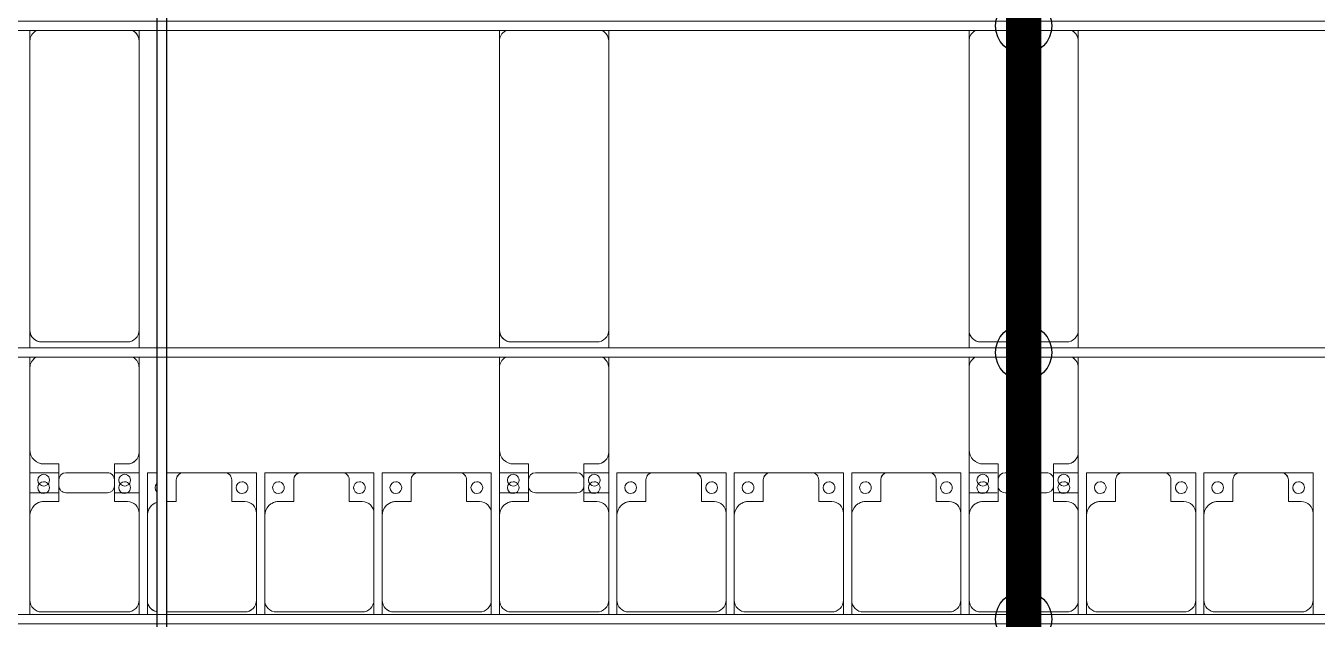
# Model space of a CAD drawing. Header units: millimetres. Extents: x -178706 to 107777, y -87310 to 933.
# Drawn here: x -149141 to -143641, y -77786 to -75261 of the extents above; entities that cross this region are included whole.
import ezdxf

# ---------------------------------------------------------------- set-up
doc = ezdxf.new("R2010")
doc.units = ezdxf.units.MM
doc.layers.add('A-GENM', color=13, linetype='Continuous', lineweight=9)
doc.layers.add('S-BEAM', color=12, linetype='Continuous', lineweight=9)
doc.layers.add('GC-HOP 40x60 GIA CUONG', color=1, linetype='Continuous')

# ---------------------------------------------------------------- blocks, each defined once
blk = doc.blocks.new('Dải phao đi lại kèm đỡ invester - DẢI PHAO ĐI LẠI-19658-BỐ TRÍ KHUNG KẾT CẤU BÈ PIN 04')
at = {"layer": 'A-GENM', "color": 7}
for p, q in [((21758.4, 1312.2), (21881.8, 1312.2)), ((21758.4, 1129.7), (21758.4, 1312.2)), ((21881.8, 1282.2), (21881.8, 1189.7)), ((22088.2, 1312.2), (21911.8, 1312.2)), ((22118.2, 1312.2), (22223.4, 1312.2)), ((22118.2, 1189.7), (22118.2, 1282.2)), ((22223.4, 1312.2), (22223.4, 1139.7)), ((22258.4, 1312.2), (22300, 1312.2)), ((22258.4, 1129.7), (22258.4, 1312.2)), ((22340, 1312.2), (22411.8, 1312.2)), ((22381.8, 1282.2), (22381.8, 1189.7)), ((22588.2, 1312.2), (22411.8, 1312.2)), ((22588.2, 1312.2), (22723.4, 1312.2)), ((22618.2, 1189.7), (22618.2, 1282.2)), ((22723.4, 1312.2), (22723.4, 1139.7)), ((22758.4, 1312.2), (22911.8, 1312.2)), ((22758.4, 1129.7), (22758.4, 1312.2)), ((22881.8, 1282.2), (22881.8, 1189.7)), ((23088.2, 1312.2), (22911.8, 1312.2)), ((23088.2, 1312.2), (23223.4, 1312.2)), ((23118.2, 1189.7), (23118.2, 1282.2)), ((23223.4, 1312.2), (23223.4, 1139.7)), ((23258.4, 1312.2), (23411.8, 1312.2)), ((23258.4, 1129.7), (23258.4, 1312.2)), ((23381.8, 1282.2), (23381.8, 1189.7)), ((23588.2, 1312.2), (23411.8, 1312.2)), ((23588.2, 1312.2), (23723.4, 1312.2)), ((23618.2, 1189.7), (23618.2, 1282.2)), ((23723.4, 1312.2), (23723.4, 1139.7)), ((23758.4, 1312.2), (23881.8, 1312.2)), ((23758.4, 1129.7), (23758.4, 1312.2)), ((23881.8, 1282.2), (23881.8, 1189.7)), ((24088.2, 1312.2), (23911.8, 1312.2)), ((24118.2, 1312.2), (24223.4, 1312.2)), ((24118.2, 1189.7), (24118.2, 1282.2)), ((24223.4, 1312.2), (24223.4, 1139.7)), ((24258.4, 1312.2), (24411.8, 1312.2)), ((24258.4, 1129.7), (24258.4, 1312.2)), ((24381.8, 1282.2), (24381.8, 1189.7)), ((24588.2, 1312.2), (24411.8, 1312.2)), ((24588.2, 1312.2), (24723.4, 1312.2)), ((24618.2, 1189.7), (24618.2, 1282.2)), ((24723.4, 1312.2), (24723.4, 1139.7)), ((24758.4, 1312.2), (24911.8, 1312.2)), ((24758.4, 1129.7), (24758.4, 1312.2)), ((24881.8, 1282.2), (24881.8, 1189.7)), ((25088.2, 1312.2), (24911.8, 1312.2)), ((25088.2, 1312.2), (25223.4, 1312.2)), ((25118.2, 1189.7), (25118.2, 1282.2)), ((25223.4, 1312.2), (25223.4, 1139.7)), ((25258.4, 1312.2), (25411.8, 1312.2)), ((25258.4, 1129.7), (25258.4, 1312.2)), ((25381.8, 1282.2), (25381.8, 1189.7)), ((25588.2, 1312.2), (25411.8, 1312.2)), ((25588.2, 1312.2), (25723.4, 1312.2)), ((25618.2, 1189.7), (25618.2, 1282.2)), ((25723.4, 1312.2), (25723.4, 1139.7)), ((25758.4, 1312.2), (25878.1, 1312.2)), ((25758.4, 1129.7), (25758.4, 1312.2)), ((25881.8, 1282.2), (25881.8, 1189.7)), ((26088.2, 1312.2), (25911.8, 1312.2)), ((26118.2, 1312.2), (26223.4, 1312.2)), ((26118.2, 1189.7), (26118.2, 1282.2)), ((26223.4, 1312.2), (26223.4, 1139.7)), ((26258.4, 1312.2), (26411.8, 1312.2)), ((26258.4, 1129.7), (26258.4, 1312.2)), ((26381.8, 1282.2), (26381.8, 1189.7)), ((26588.2, 1312.2), (26411.8, 1312.2)), ((26588.2, 1312.2), (26723.4, 1312.2)), ((26618.2, 1189.7), (26618.2, 1282.2)), ((26723.4, 1312.2), (26723.4, 1139.7)), ((26758.4, 1312.2), (26911.8, 1312.2)), ((26758.4, 1129.7), (26758.4, 1312.2)), ((26881.8, 1282.2), (26881.8, 1189.7)), ((27088.2, 1312.2), (26911.8, 1312.2)), ((27088.2, 1312.2), (27223.4, 1312.2)), ((27118.2, 1189.7), (27118.2, 1282.2)), ((27223.4, 1312.2), (27223.4, 1139.7)), ((21881.8, 1189.7), (21818.4, 1189.7)), ((22173.4, 1189.7), (22118.2, 1189.7)), ((22381.8, 1189.7), (22340, 1189.7)), ((22673.4, 1189.7), (22618.2, 1189.7)), ((22881.8, 1189.7), (22818.4, 1189.7)), ((23173.4, 1189.7), (23118.2, 1189.7)), ((23381.8, 1189.7), (23318.4, 1189.7)), ((23673.4, 1189.7), (23618.2, 1189.7)), ((23881.8, 1189.7), (23818.4, 1189.7)), ((24173.4, 1189.7), (24118.2, 1189.7)), ((24381.8, 1189.7), (24318.4, 1189.7)), ((24673.4, 1189.7), (24618.2, 1189.7)), ((24881.8, 1189.7), (24818.4, 1189.7)), ((25173.4, 1189.7), (25118.2, 1189.7)), ((25381.8, 1189.7), (25318.4, 1189.7)), ((25673.4, 1189.7), (25618.2, 1189.7)), ((25881.8, 1189.7), (25818.4, 1189.7)), ((26173.4, 1189.7), (26118.2, 1189.7)), ((26381.8, 1189.7), (26318.4, 1189.7)), ((26673.4, 1189.7), (26618.2, 1189.7)), ((26881.8, 1189.7), (26818.4, 1189.7)), ((27173.4, 1189.7), (27118.2, 1189.7)), ((21758.4, 1129.7), (21758.4, 769.7)), ((22223.4, 769.7), (22223.4, 1139.7)), ((22258.4, 1129.7), (22258.4, 769.7)), ((22723.4, 769.7), (22723.4, 1139.7)), ((22758.4, 1129.7), (22758.4, 769.7)), ((23223.4, 769.7), (23223.4, 1139.7)), ((23258.4, 1129.7), (23258.4, 769.7)), ((23723.4, 769.7), (23723.4, 1139.7)), ((23758.4, 1129.7), (23758.4, 769.7)), ((24223.4, 769.7), (24223.4, 1139.7)), ((24258.4, 1129.7), (24258.4, 769.7)), ((24723.4, 769.7), (24723.4, 1139.7)), ((24758.4, 1129.7), (24758.4, 769.7)), ((25223.4, 769.7), (25223.4, 1139.7)), ((25258.4, 1129.7), (25258.4, 769.7)), ((25723.4, 769.7), (25723.4, 1139.7)), ((25758.4, 1129.7), (25758.4, 769.7)), ((26223.4, 769.7), (26223.4, 1139.7)), ((26258.4, 1129.7), (26258.4, 769.7)), ((26723.4, 769.7), (26723.4, 1139.7)), ((26758.4, 1129.7), (26758.4, 769.7)), ((27223.4, 769.7), (27223.4, 1139.7)), ((21758.4, 708.9), (21758.4, 769.7)), ((21808.4, 719.7), (22173.4, 719.7)), ((22223.4, 769.7), (22223.4, 708.9)), ((22258.4, 708.9), (22258.4, 769.7)), ((22340, 719.7), (22673.4, 719.7)), ((22723.4, 769.7), (22723.4, 708.9)), ((22758.4, 708.9), (22758.4, 769.7)), ((22808.4, 719.7), (23173.4, 719.7)), ((23223.4, 769.7), (23223.4, 708.9)), ((23258.4, 708.9), (23258.4, 769.7)), ((23308.4, 719.7), (23673.4, 719.7)), ((23723.4, 769.7), (23723.4, 708.9)), ((23758.4, 708.9), (23758.4, 769.7)), ((23808.4, 719.7), (24173.4, 719.7)), ((24223.4, 769.7), (24223.4, 708.9)), ((24258.4, 708.9), (24258.4, 769.7)), ((24308.4, 719.7), (24673.4, 719.7)), ((24723.4, 769.7), (24723.4, 708.9)), ((24758.4, 708.9), (24758.4, 769.7)), ((24808.4, 719.7), (25173.4, 719.7)), ((25223.4, 769.7), (25223.4, 708.9)), ((25258.4, 708.9), (25258.4, 769.7)), ((25308.4, 719.7), (25673.4, 719.7)), ((25723.4, 769.7), (25723.4, 708.9)), ((25758.4, 708.9), (25758.4, 769.7)), ((25808.4, 719.7), (26173.4, 719.7)), ((26223.4, 769.7), (26223.4, 708.9)), ((26258.4, 708.9), (26258.4, 769.7)), ((26308.4, 719.7), (26673.4, 719.7)), ((26723.4, 769.7), (26723.4, 708.9)), ((26758.4, 708.9), (26758.4, 769.7)), ((26808.4, 719.7), (27173.4, 719.7)), ((27223.4, 769.7), (27223.4, 708.9))]:
    blk.add_line(p, q, dxfattribs=at)
for centre, radius, start, end in [((21816.8, 1248.6), 25, 90, 270), ((21816.8, 1248.6), 25, 270, 90), ((21911.8, 1282.2), 30, 90, 180), ((22088.2, 1282.2), 30, 360, 90), ((22161.8, 1248.6), 25, 90, 270), ((22161.8, 1248.6), 25, 270, 90), ((22316.8, 1248.6), 25, 135, 225), ((22411.8, 1282.2), 30, 90, 180), ((22411.8, 1282.2), 30, 90, 150), ((22588.2, 1282.2), 30, 0, 90), ((22588.2, 1282.2), 30, 30, 90), ((22661.8, 1248.6), 25, 90, 270), ((22661.8, 1248.6), 25, 270, 90), ((22816.8, 1248.6), 25, 90, 270), ((22816.8, 1248.6), 25, 270, 90), ((22911.8, 1282.2), 30, 90, 180), ((22911.8, 1282.2), 30, 90, 150), ((23088.2, 1282.2), 30, 360, 90), ((23088.2, 1282.2), 30, 30, 90), ((23161.8, 1248.6), 25, 90, 270), ((23161.8, 1248.6), 25, 270, 90), ((23316.8, 1248.6), 25, 90, 270), ((23316.8, 1248.6), 25, 270, 90), ((23411.8, 1282.2), 30, 90, 180), ((23411.8, 1282.2), 30, 90, 150), ((23588.2, 1282.2), 30, 360, 90), ((23588.2, 1282.2), 30, 30, 90), ((23661.8, 1248.6), 25, 90, 270), ((23661.8, 1248.6), 25, 270, 90), ((23816.8, 1248.6), 25, 90, 270), ((23816.8, 1248.6), 25, 270, 90), ((23911.8, 1282.2), 30, 90, 180), ((24088.2, 1282.2), 30, 0, 90), ((24161.8, 1248.6), 25, 90, 270), ((24161.8, 1248.6), 25, 270, 90), ((24316.8, 1248.6), 25, 90, 270), ((24316.8, 1248.6), 25, 270, 90), ((24411.8, 1282.2), 30, 90, 180), ((24411.8, 1282.2), 30, 90, 148.3717), ((24588.2, 1282.2), 30, 0, 90), ((24588.2, 1282.2), 30, 30, 90), ((24661.8, 1248.6), 25, 90, 270), ((24661.8, 1248.6), 25, 270, 90), ((24816.8, 1248.6), 25, 90, 270), ((24816.8, 1248.6), 25, 270, 90), ((24911.8, 1282.2), 30, 90, 180), ((24911.8, 1282.2), 30, 90, 150), ((25088.2, 1282.2), 30, 360, 90), ((25088.2, 1282.2), 30, 30, 90), ((25161.8, 1248.6), 25, 90, 270), ((25161.8, 1248.6), 25, 270, 90), ((25316.8, 1248.6), 25, 90, 270), ((25316.8, 1248.6), 25, 270, 90), ((25411.8, 1282.2), 30, 90, 180), ((25411.8, 1282.2), 30, 90, 150), ((25588.2, 1282.2), 30, 360, 90), ((25588.2, 1282.2), 30, 30, 90), ((25661.8, 1248.6), 25, 90, 270), ((25661.8, 1248.6), 25, 270, 90), ((25816.8, 1248.6), 25, 90, 270), ((25816.8, 1248.6), 25, 270, 90), ((25911.8, 1282.2), 30, 90, 180), ((26088.2, 1282.2), 30, 360, 90), ((26161.8, 1248.6), 25, 90, 270), ((26161.8, 1248.6), 25, 270, 90), ((26316.8, 1248.6), 25, 90, 270), ((26316.8, 1248.6), 25, 270, 90), ((26411.8, 1282.2), 30, 90, 180), ((26411.8, 1282.2), 30, 90, 150), ((26588.2, 1282.2), 30, 360, 90), ((26588.2, 1282.2), 30, 30, 90), ((26661.8, 1248.6), 25, 90, 270), ((26661.8, 1248.6), 25, 270, 90), ((26816.8, 1248.6), 25, 90, 270), ((26816.8, 1248.6), 25, 270, 90), ((26911.8, 1282.2), 30, 90, 180), ((26911.8, 1282.2), 30, 90, 150), ((27088.2, 1282.2), 30, 0, 90), ((27088.2, 1282.2), 30, 30, 90), ((27161.8, 1248.6), 25, 90, 270), ((27161.8, 1248.6), 25, 270, 90), ((22316.8, 1248.6), 25, 345, 15), ((22661.8, 1248.6), 25, 180, 195), ((23161.8, 1248.6), 25, 180, 195), ((23661.8, 1248.6), 25, 180, 195), ((24661.8, 1248.6), 25, 180, 195), ((25161.8, 1248.6), 25, 180, 195), ((25661.8, 1248.6), 25, 180, 195), ((26661.8, 1248.6), 25, 180, 195), ((27161.8, 1248.6), 25, 180, 195), ((21818.4, 1129.7), 60, 90, 180), ((21818.4, 1129.7), 60, 90, 120), ((22173.4, 1139.7), 50, 360, 90), ((22173.4, 1139.7), 50, 45, 90), ((22318.4, 1129.7), 60, 107.9967, 180), ((22318.4, 1129.7), 60, 107.9967, 120), ((22673.4, 1139.7), 50, 360, 90), ((22673.4, 1139.7), 50, 45, 90), ((22818.4, 1129.7), 60, 90, 180), ((22818.4, 1129.7), 60, 90, 120), ((23173.4, 1139.7), 50, 360, 90), ((23173.4, 1139.7), 50, 45, 90), ((23318.4, 1129.7), 60, 90, 180), ((23318.4, 1129.7), 60, 90, 120), ((23673.4, 1139.7), 50, 360, 90), ((23673.4, 1139.7), 50, 45, 90), ((23818.4, 1129.7), 60, 90, 180), ((23818.4, 1129.7), 60, 90, 120), ((24173.4, 1139.7), 50, 360, 90), ((24173.4, 1139.7), 50, 45, 90), ((24318.4, 1129.7), 60, 90, 180), ((24318.4, 1129.7), 60, 90, 120), ((24673.4, 1139.7), 50, 360, 90), ((24673.4, 1139.7), 50, 45, 90), ((24818.4, 1129.7), 60, 90, 180), ((24818.4, 1129.7), 60, 90, 120), ((25173.4, 1139.7), 50, 360, 90), ((25173.4, 1139.7), 50, 45, 90), ((25318.4, 1129.7), 60, 90, 180), ((25318.4, 1129.7), 60, 90, 120), ((25673.4, 1139.7), 50, 0, 90), ((25673.4, 1139.7), 50, 45, 90), ((25818.4, 1129.7), 60, 90, 180), ((25818.4, 1129.7), 60, 90, 120), ((26173.4, 1139.7), 50, 0, 90), ((26173.4, 1139.7), 50, 45, 90), ((26318.4, 1129.7), 60, 90, 180), ((26318.4, 1129.7), 60, 90, 120), ((26673.4, 1139.7), 50, 360, 90), ((26673.4, 1139.7), 50, 45, 90), ((26818.4, 1129.7), 60, 90, 180), ((26818.4, 1129.7), 60, 90, 120), ((27173.4, 1139.7), 50, 360, 90), ((27173.4, 1139.7), 50, 45, 90), ((21808.4, 769.7), 50, 180, 270), ((21808.4, 769.7), 50, 225, 270), ((22173.4, 769.7), 50, 270, 0), ((22173.4, 769.7), 50, 270, 315), ((22308.4, 769.7), 50, 180, 255), ((22308.4, 769.7), 50, 225, 255), ((22673.4, 769.7), 50, 270, 360), ((22673.4, 769.7), 50, 270, 315), ((22808.4, 769.7), 50, 180, 270), ((22808.4, 769.7), 50, 225, 270), ((23173.4, 769.7), 50, 270, 360), ((23173.4, 769.7), 50, 270, 315), ((23308.4, 769.7), 50, 180, 270), ((23308.4, 769.7), 50, 225, 270), ((23673.4, 769.7), 50, 270, 360), ((23673.4, 769.7), 50, 270, 315), ((23808.4, 769.7), 50, 180, 270), ((23808.4, 769.7), 50, 225, 270), ((24173.4, 769.7), 50, 270, 360), ((24173.4, 769.7), 50, 270, 315), ((24308.4, 769.7), 50, 180, 270), ((24308.4, 769.7), 50, 225, 270), ((24673.4, 769.7), 50, 270, 360), ((24673.4, 769.7), 50, 270, 315), ((24808.4, 769.7), 50, 180, 270), ((24808.4, 769.7), 50, 225, 270), ((25173.4, 769.7), 50, 270, 360), ((25173.4, 769.7), 50, 270, 315), ((25308.4, 769.7), 50, 180, 270), ((25308.4, 769.7), 50, 225, 270), ((25673.4, 769.7), 50, 270, 0), ((25673.4, 769.7), 50, 270, 315), ((25808.4, 769.7), 50, 180, 270), ((25808.4, 769.7), 50, 225, 270), ((26173.4, 769.7), 50, 270, 360), ((26173.4, 769.7), 50, 270, 315), ((26308.4, 769.7), 50, 180, 270), ((26308.4, 769.7), 50, 225, 270), ((26673.4, 769.7), 50, 270, 360), ((26673.4, 769.7), 50, 270, 315), ((26808.4, 769.7), 50, 180, 270), ((26808.4, 769.7), 50, 225, 270), ((27173.4, 769.7), 50, 270, 360), ((27173.4, 769.7), 50, 270, 315)]:
    blk.add_arc(centre, radius, start, end, dxfattribs=at)
blk = doc.blocks.new('Dai phao do pin - DẢI PHAO ĐỠ PIN-V11-BỐ TRÍ KHUNG KẾT CẤU BÈ PIN 04')
at = {"layer": 'A-GENM', "color": 7}
for p, q in [((-1312.2, 241.6), (-1129.7, 241.6)), ((-1312.2, 118.2), (-1312.2, 241.6)), ((-779.7, 241.6), (-1129.7, 241.6)), ((-779.7, 241.6), (-735.3, 241.6)), ((-695.3, 241.6), (-620.3, 241.6)), ((610.3, 241.6), (-620.3, 241.6)), ((610.3, 241.6), (654.7, 241.6)), ((-1189.7, 181.6), (-1189.7, 118.2)), ((-670.3, 191.6), (-670.3, -173.4)), ((-1189.7, 118.2), (-1282.2, 118.2)), ((-1312.2, 88.2), (-1312.2, -88.2)), ((-1312.2, -223.4), (-1312.2, -118.2)), ((-1282.2, -118.2), (-1189.7, -118.2)), ((-1189.7, -118.2), (-1189.7, -173.4)), ((-1139.7, -223.4), (-1312.2, -223.4)), ((-1139.7, -223.4), (-779.7, -223.4)), ((-735.3, -223.4), (-779.7, -223.4)), ((-620.3, -223.4), (-695.3, -223.4)), ((-620.3, -223.4), (610.3, -223.4)), ((654.7, -223.4), (610.3, -223.4))]:
    blk.add_line(p, q, dxfattribs=at)
for centre, radius, start, end in [((-1129.7, 181.6), 60, 90, 180), ((-779.7, 191.6), 50, 30, 90), ((-779.7, 191.6), 50, 30, 45), ((-620.3, 191.6), 50, 90, 180), ((-620.3, 191.6), 50, 105, 180), ((610.3, 191.6), 50, 30, 90), ((610.3, 191.6), 50, 30, 90), ((-1258.6, 183.2), 25, 0, 180), ((-1258.6, 183.2), 25, 180, 0), ((-1129.7, 181.6), 60, 150, 180), ((-1282.2, 88.2), 30, 90, 180), ((-1282.2, -88.2), 30, 180, 270), ((-1258.6, -161.8), 25, 0, 180), ((-1258.6, -161.8), 25, 180, 0), ((-1139.7, -173.4), 50, 180, 270), ((-1139.7, -173.4), 50, 180, 225), ((-779.7, -173.4), 50, 270, 330), ((-779.7, -173.4), 50, 315, 330), ((-620.3, -173.4), 50, 180, 270), ((-620.3, -173.4), 50, 180, 270), ((610.3, -173.4), 50, 270, 330), ((610.3, -173.4), 50, 285.7587, 330)]:
    blk.add_arc(centre, radius, start, end, dxfattribs=at)
blk = doc.blocks.new('Dai phao do pin - DẢI PHAO ĐỠ PIN-V12-BỐ TRÍ KHUNG KẾT CẤU BÈ PIN 04')
at = {"layer": 'A-GENM', "color": 7}
for p, q in [((-1312.2, 241.6), (-1129.7, 241.6)), ((-1312.2, 118.2), (-1312.2, 241.6)), ((-779.7, 241.6), (-1129.7, 241.6)), ((-779.7, 241.6), (-735.3, 241.6)), ((-695.3, 241.6), (-620.3, 241.6)), ((610.3, 241.6), (-620.3, 241.6)), ((610.3, 241.6), (654.7, 241.6)), ((-1189.7, 181.6), (-1189.7, 118.2)), ((-670.3, 191.6), (-670.3, -173.4)), ((-1189.7, 118.2), (-1282.2, 118.2)), ((-1312.2, 88.2), (-1312.2, -88.2)), ((-1312.2, -223.4), (-1312.2, -118.2)), ((-1282.2, -118.2), (-1189.7, -118.2)), ((-1189.7, -118.2), (-1189.7, -173.4)), ((-1139.7, -223.4), (-1312.2, -223.4)), ((-1139.7, -223.4), (-779.7, -223.4)), ((-735.3, -223.4), (-779.7, -223.4)), ((-620.3, -223.4), (-695.3, -223.4)), ((-620.3, -223.4), (610.3, -223.4)), ((654.7, -223.4), (610.3, -223.4))]:
    blk.add_line(p, q, dxfattribs=at)
for centre, radius, start, end in [((-1129.7, 181.6), 60, 90, 180), ((-779.7, 191.6), 50, 30, 90), ((-779.7, 191.6), 50, 30, 45), ((-620.3, 191.6), 50, 90, 180), ((-620.3, 191.6), 50, 105, 180), ((610.3, 191.6), 50, 30, 90), ((610.3, 191.6), 50, 30, 90), ((-1258.6, 183.2), 25, 0, 180), ((-1258.6, 183.2), 25, 180, 0), ((-1129.7, 181.6), 60, 150, 180), ((-1282.2, 88.2), 30, 90, 180), ((-1282.2, -88.2), 30, 180, 270), ((-1258.6, -161.8), 25, 0, 180), ((-1258.6, -161.8), 25, 180, 0), ((-1139.7, -173.4), 50, 180, 270), ((-1139.7, -173.4), 50, 180, 225), ((-779.7, -173.4), 50, 270, 330), ((-779.7, -173.4), 50, 315, 330), ((-620.3, -173.4), 50, 180, 270), ((-620.3, -173.4), 50, 180, 270), ((610.3, -173.4), 50, 270, 330), ((610.3, -173.4), 50, 285.7541, 330)]:
    blk.add_arc(centre, radius, start, end, dxfattribs=at)
blk = doc.blocks.new('Dai phao do pin - DẢI PHAO ĐỠ PIN-V13-BỐ TRÍ KHUNG KẾT CẤU BÈ PIN 04')
at = {"layer": 'A-GENM', "color": 7}
for p, q in [((-1312.2, 241.6), (-1129.7, 241.6)), ((-1312.2, 121.9), (-1312.2, 241.6)), ((-779.7, 241.6), (-1129.7, 241.6)), ((-779.7, 241.6), (-735.3, 241.6)), ((-695.3, 241.6), (-620.3, 241.6)), ((610.3, 241.6), (-620.3, 241.6)), ((610.3, 241.6), (654.7, 241.6)), ((-1189.7, 181.6), (-1189.7, 118.2)), ((-670.3, 191.6), (-670.3, -173.4)), ((-1189.7, 118.2), (-1282.2, 118.2)), ((-1312.2, 88.2), (-1312.2, -88.2)), ((-1312.2, -223.4), (-1312.2, -118.2)), ((-1282.2, -118.2), (-1189.7, -118.2)), ((-1189.7, -118.2), (-1189.7, -173.4)), ((-1139.7, -223.4), (-1312.2, -223.4)), ((-1139.7, -223.4), (-779.7, -223.4)), ((-735.3, -223.4), (-779.7, -223.4)), ((-620.3, -223.4), (-695.3, -223.4)), ((-620.3, -223.4), (610.3, -223.4)), ((654.7, -223.4), (610.3, -223.4))]:
    blk.add_line(p, q, dxfattribs=at)
for centre, radius, start, end in [((-1129.7, 181.6), 60, 90, 180), ((-779.7, 191.6), 50, 30, 90), ((-779.7, 191.6), 50, 30, 45), ((-620.3, 191.6), 50, 90, 180), ((-620.3, 191.6), 50, 105, 180), ((610.3, 191.6), 50, 30, 90), ((610.3, 191.6), 50, 30, 90), ((-1258.6, 183.2), 25, 0, 180), ((-1258.6, 183.2), 25, 180, 0), ((-1129.7, 181.6), 60, 150, 180), ((-1282.2, 88.2), 30, 90, 180), ((-1282.2, -88.2), 30, 180, 270), ((-1258.6, -161.8), 25, 0, 180), ((-1258.6, -161.8), 25, 180, 0), ((-1139.7, -173.4), 50, 180, 270), ((-1139.7, -173.4), 50, 180, 225), ((-779.7, -173.4), 50, 270, 330), ((-779.7, -173.4), 50, 315, 330), ((-620.3, -173.4), 50, 180, 270), ((-620.3, -173.4), 50, 180, 270), ((610.3, -173.4), 50, 270, 330), ((610.3, -173.4), 50, 285.7496, 330)]:
    blk.add_arc(centre, radius, start, end, dxfattribs=at)
blk = doc.blocks.new('Dầm C52 - Dầm C52-22346-BỐ TRÍ KHUNG KẾT CẤU BÈ PIN 04')
at = {"layer": 'S-BEAM', "color": 1}
for p, q in [((-87623.4, 20), (87623.4, 20)), ((87623.4, -20), (-87623.4, -20))]:
    blk.add_line(p, q, dxfattribs=at)
blk = doc.blocks.new('Dầm C52 - Hộp 40x60-15957-BỐ TRÍ KHUNG KẾT CẤU BÈ PIN 04')
at = {"layer": 'S-BEAM', "color": 3, "lineweight": 25}
for p, q in [((-37160, 20), (37160, 20)), ((37160, -20), (-37160, -20))]:
    blk.add_line(p, q, dxfattribs=at)
blk = doc.blocks.new('HOBANMONG_BEPIN 4_rvt-1-BỐ TRÍ KHUNG KẾT CẤU BÈ PIN 04')
at = {"layer": 'A-GENM', "color": 3, "lineweight": 25}
for name, p, rotation in [('Dai phao do pin - DẢI PHAO ĐỠ PIN-V11-BỐ TRÍ KHUNG KẾT CẤU BÈ PIN 04', (-148882.2, -75935.9), 90.00010434022407), ('Dai phao do pin - DẢI PHAO ĐỠ PIN-V12-BỐ TRÍ KHUNG KẾT CẤU BÈ PIN 04', (-146882.2, -75935.9), 90.00010434022407), ('Dai phao do pin - DẢI PHAO ĐỠ PIN-V13-BỐ TRÍ KHUNG KẾT CẤU BÈ PIN 04', (-144882.2, -75935.9), 90.00010434022407), ('Dải phao đi lại kèm đỡ invester - DẢI PHAO ĐI LẠI-19658-BỐ TRÍ KHUNG KẾT CẤU BÈ PIN 04', (-170882.1, -78475), 0.0001043351917741)]:
    blk.add_blockref(name, p, dxfattribs=dict(at, rotation=rotation))
at = {"layer": 'S-BEAM', "color": 3, "lineweight": 25}
for name, p, rotation in [('Dầm C52 - Hộp 40x60-15957-BỐ TRÍ KHUNG KẾT CẤU BÈ PIN 04', (-148562.2, -42627), 90.00010434022374), ('Dầm C52 - Dầm C52-22346-BỐ TRÍ KHUNG KẾT CẤU BÈ PIN 04', (-83798.6, -75261.2), 180.0001043386848), ('Dầm C52 - Dầm C52-22346-BỐ TRÍ KHUNG KẾT CẤU BÈ PIN 04', (-83794.8, -76651.2), 180.0001043386848), ('Dầm C52 - Dầm C52-22346-BỐ TRÍ KHUNG KẾT CẤU BÈ PIN 04', (-83791.6, -77785.9), 180.0001043386848)]:
    blk.add_blockref(name, p, dxfattribs=dict(at, rotation=rotation))

msp = doc.modelspace()

# ---------------------------------------------------------------- linework, layer by layer
at = {"layer": 'GC-HOP 40x60 GIA CUONG', "const_width": 150}
msp.add_lwpolyline([(-144891.3, -79275.9), (-144891.3, -64275.9)], dxfattribs=at)
at = {"layer": 'GC-HOP 40x60 GIA CUONG'}
for centre in [(-144891.3, -75261.2), (-144891.3, -76651.2), (-144891.3, -77785.9)]:
    msp.add_circle(centre, 120, dxfattribs=at)

# ---------------------------------------------------------------- block references
at = {"lineweight": 5}
msp.add_blockref('HOBANMONG_BEPIN 4_rvt-1-BỐ TRÍ KHUNG KẾT CẤU BÈ PIN 04', (0, 0), dxfattribs=at)

doc.saveas('drawing.dxf')
